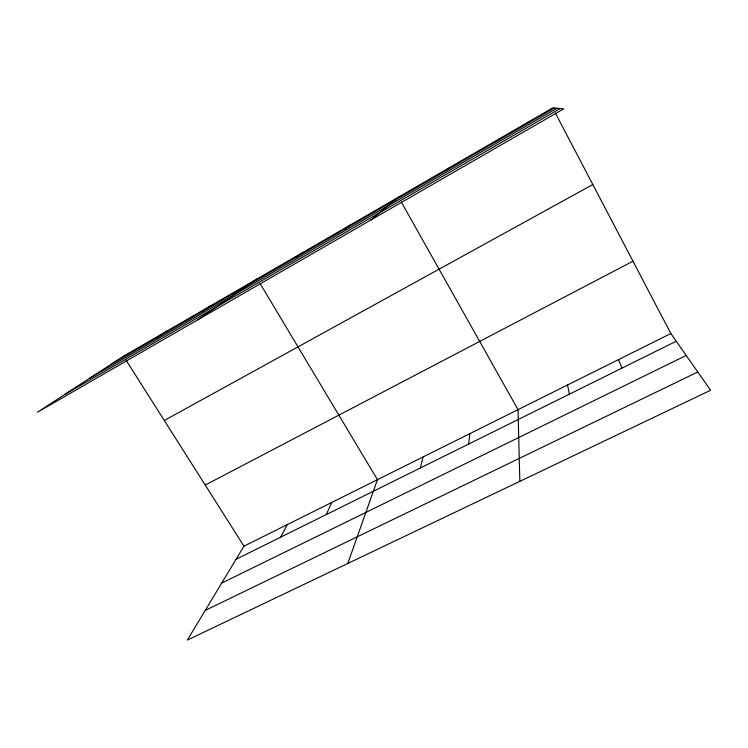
<?xml version="1.0" encoding="UTF-8"?>
<svg xmlns="http://www.w3.org/2000/svg" width="748" height="748" viewBox="0 0 748 748"><rect width="100%" height="100%" fill="white"/><g stroke="black" fill="none" stroke-linecap="round" stroke-linejoin="round"><path stroke-width="1.12" d="M468.594 444.097L469.884 433.634M420.311 468.005L423.041 456.963M499.393 139.708L499.767 138.52M347.783 563.487L377.459 479.674L260.192 283.707M326.306 514.568L331.747 502.441M280.565 537.223L287.269 524.6M670.853 333.524L243.96 546.171L187.327 640.092L710.6 390.269L670.853 333.524L555.343 112.985M446.294 170.413L448.407 168.235M370.896 220.006L398.534 197.089M344.791 229.112L350.101 225.111M296.255 257.172L303.024 252.338M197.921 319.723L257.265 278.817M201.941 311.71L211.432 305.334M156.126 338.199L166.869 331.112M111.611 363.939L554.175 108.03M89.835 378.123L556.933 108.264M64.767 394.439L560.159 108.535M164.298 420.488L592.818 184.532M205.223 485.069L632.976 261.211M236.069 559.261L676.257 341.238M221.698 583.094L686.206 355.45M205.223 610.415L697.8 371.99M126.019 360.106L243.96 546.171M401.377 202.128L518.027 409.652L519.832 481.347M618.446 359.62L622.037 368.091M567.526 384.986L569.396 394.168M123.532 356.179L37.4 412.26L563.749 108.834L552.679 107.908L123.532 356.179"/></g></svg>
